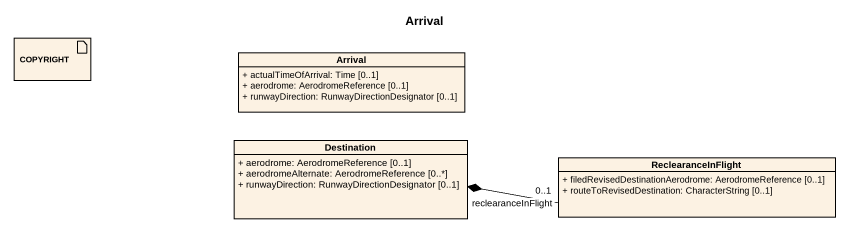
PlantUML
@startuml
title Arrival
allowmixing
hide circle
hide empty members
skinparam classAttributeIconSize 0
artifact COPYRIGHT #FCF2E3
class Arrival #FCF2E3 {
  + actualTimeOfArrival: Time [0..1]
  + aerodrome: AerodromeReference [0..1]
  + runwayDirection: RunwayDirectionDesignator [0..1]
}
class Destination #FCF2E3 {
  + aerodrome: AerodromeReference [0..1]
  + aerodromeAlternate: AerodromeReference [0..*]
  + runwayDirection: RunwayDirectionDesignator [0..1]
}
class ReclearanceInFlight #FCF2E3 {
  + filedRevisedDestinationAerodrome: AerodromeReference [0..1]
  + routeToRevisedDestination: CharacterString [0..1]
}
Destination *-right- "0..1" ReclearanceInFlight : reclearanceInFlight
@enduml
